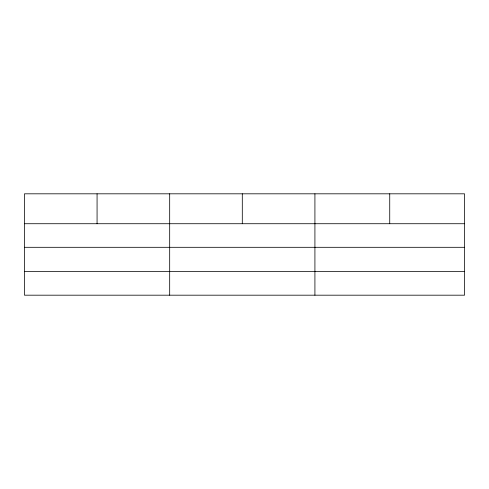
<?xml version="1.0" encoding="UTF-8"?>
<svg xmlns="http://www.w3.org/2000/svg" width="489" height="489" viewBox="0 0 489 489"><rect width="100%" height="100%" fill="white"/><g stroke="black" fill="none" stroke-linecap="round" stroke-linejoin="round"><path stroke-width="0.73" d="M464.55 247.306L464.55 193.815L24.45 193.815L24.45 295.185L464.55 295.185L464.55 247.306L24.45 247.306M24.45 223.724L464.55 223.724M24.45 271.603L464.55 271.603M389.733 193.815L389.733 223.724M314.916 193.815L314.916 295.185M242.299 193.815L242.299 223.724M169.683 193.815L169.683 295.185M97.067 193.815L97.067 223.724"/></g></svg>
